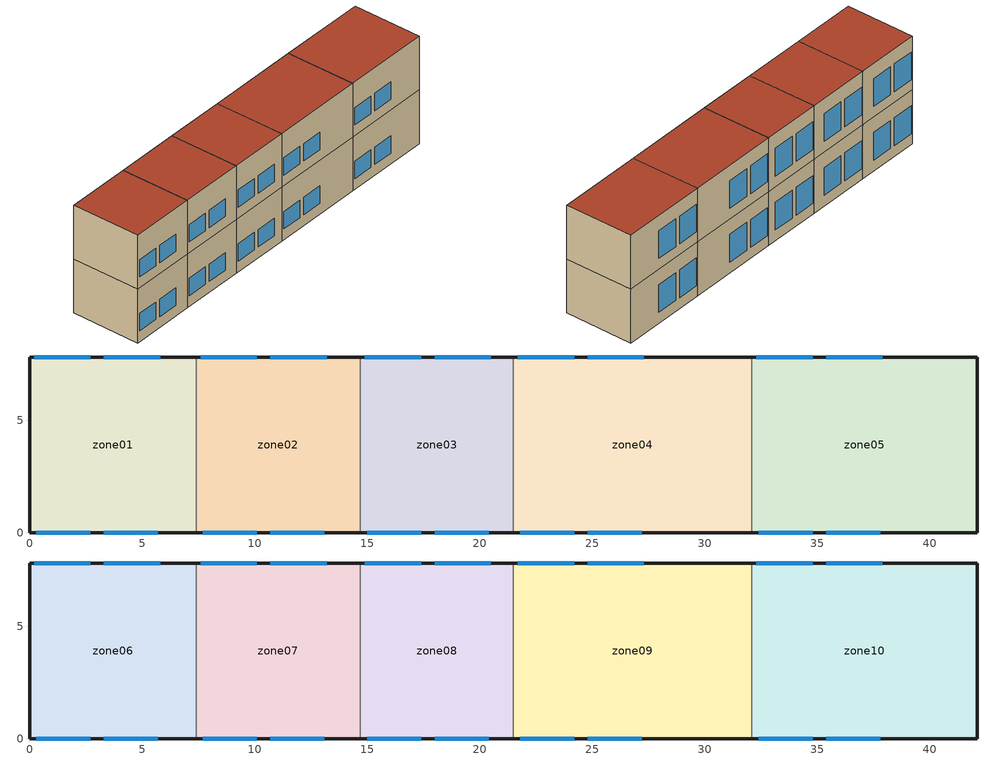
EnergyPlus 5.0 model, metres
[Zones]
zone01
 floor ground (GROUND_FLOOR): 0,0 0,7.8 7.4,7.8 7.4,0 z0
 wall outside (EXT_WALL): 7.4,7.8 0,7.8 0,0 7.4,0 z0:6.2
 wall to zone02 (ADJ_WALL): 7.4,0 7.4,7.8 z0:6.2
 window (EXT_WINDOW1): 0.3,0 2.7,0 / 3.3,0 5.7,0 z1.25:3.25; 2.7,7.8 0.2,7.8 / 5.8,7.8 3.3,7.8 z1.25:4.45
 ceiling to zone06 (ADJ_CEILING): 7.4,0 7.4,7.8 0,7.8 0,0 z6.2
zone02
 floor ground (GROUND_FLOOR): 7.4,0 7.4,7.8 14.7,7.8 14.7,0 z0
 wall outside (EXT_WALL): 14.7,7.8 7.4,7.8 / 7.4,0 14.7,0 z0:6.2
 wall to zone03 (ADJ_WALL): 14.7,0 14.7,7.8 z0:6.2
 wall to zone01 (ADJ_WALL): 7.4,7.8 7.4,0 z0:6.2
 window (EXT_WINDOW1): 7.7,0 10.1,0 / 10.7,0 13.1,0 z1.25:3.25; 10.1,7.8 7.6,7.8 / 13.2,7.8 10.7,7.8 z1.25:4.45
 ceiling to zone07 (ADJ_CEILING): 14.7,0 14.7,7.8 7.4,7.8 7.4,0 z6.2
zone03
 floor ground (GROUND_FLOOR): 14.7,0 14.7,7.8 21.5,7.8 21.5,0 z0
 wall outside (EXT_WALL): 21.5,7.8 14.7,7.8 / 14.7,0 21.5,0 z0:6.2
 wall to zone04 (ADJ_WALL): 21.5,0 21.5,7.8 z0:6.2
 wall to zone02 (ADJ_WALL): 14.7,7.8 14.7,0 z0:6.2
 window (EXT_WINDOW1): 15,0 17.4,0 / 18,0 20.4,0 z1.25:3.25; 17.4,7.8 14.9,7.8 / 20.5,7.8 18,7.8 z1.25:4.45
 ceiling to zone08 (ADJ_CEILING): 21.5,0 21.5,7.8 14.7,7.8 14.7,0 z6.2
zone04
 floor ground (GROUND_FLOOR): 21.5,0 21.5,7.8 32.1,7.8 32.1,0 z0
 wall outside (EXT_WALL): 32.1,7.8 21.5,7.8 / 21.5,0 32.1,0 z0:6.2
 wall to zone05 (ADJ_WALL): 32.1,0 32.1,7.8 z0:6.2
 wall to zone03 (ADJ_WALL): 21.5,7.8 21.5,0 z0:6.2
 window (EXT_WINDOW1): 21.8,0 24.2,0 / 24.8,0 27.2,0 z1.25:3.25; 24.2,7.8 21.7,7.8 / 27.3,7.8 24.8,7.8 z1.25:4.45
 ceiling to zone09 (ADJ_CEILING): 32.1,0 32.1,7.8 21.5,7.8 21.5,0 z6.2
zone05
 floor ground (GROUND_FLOOR): 32.1,0 32.1,7.8 42.1,7.8 42.1,0 z0
 wall outside (EXT_WALL): 32.1,0 42.1,0 42.1,7.8 32.1,7.8 z0:6.2
 wall to zone04 (ADJ_WALL): 32.1,7.8 32.1,0 z0:6.2
 window (EXT_WINDOW1): 32.4,0 34.8,0 / 35.4,0 37.8,0 z1.25:3.25; 34.8,7.8 32.3,7.8 / 37.9,7.8 35.4,7.8 z1.25:4.45
 ceiling to zone10 (ADJ_CEILING): 42.1,0 42.1,7.8 32.1,7.8 32.1,0 z6.2
zone06
 floor to zone01 (ADJ_CEILING): 0,0 0,7.8 7.4,7.8 7.4,0 z6.2
 wall outside (EXT_WALL): 7.4,7.8 0,7.8 0,0 7.4,0 z6.2:12.4
 wall to zone07 (ADJ_WALL): 7.4,0 7.4,7.8 z6.2:12.4
 window (EXT_WINDOW1): 0.3,0 2.7,0 / 3.3,0 5.7,0 z7.45:9.45; 2.7,7.8 0.2,7.8 / 5.8,7.8 3.3,7.8 z7.45:10.65
 roof outside (EXT_ROOF): 7.4,0 7.4,7.8 0,7.8 0,0 z12.4
zone07
 floor to zone02 (ADJ_CEILING): 7.4,0 7.4,7.8 14.7,7.8 14.7,0 z6.2
 wall outside (EXT_WALL): 14.7,7.8 7.4,7.8 / 7.4,0 14.7,0 z6.2:12.4
 wall to zone08 (ADJ_WALL): 14.7,0 14.7,7.8 z6.2:12.4
 wall to zone06 (ADJ_WALL): 7.4,7.8 7.4,0 z6.2:12.4
 window (EXT_WINDOW1): 7.7,0 10.1,0 / 10.7,0 13.1,0 z7.45:9.45; 10.1,7.8 7.6,7.8 / 13.2,7.8 10.7,7.8 z7.45:10.65
 roof outside (EXT_ROOF): 14.7,0 14.7,7.8 7.4,7.8 7.4,0 z12.4
zone08
 floor to zone03 (ADJ_CEILING): 14.7,0 14.7,7.8 21.5,7.8 21.5,0 z6.2
 wall outside (EXT_WALL): 21.5,7.8 14.7,7.8 / 14.7,0 21.5,0 z6.2:12.4
 wall to zone09 (ADJ_WALL): 21.5,0 21.5,7.8 z6.2:12.4
 wall to zone07 (ADJ_WALL): 14.7,7.8 14.7,0 z6.2:12.4
 window (EXT_WINDOW1): 15,0 17.4,0 / 18,0 20.4,0 z7.45:9.45; 17.4,7.8 14.9,7.8 / 20.5,7.8 18,7.8 z7.45:10.65
 roof outside (EXT_ROOF): 21.5,0 21.5,7.8 14.7,7.8 14.7,0 z12.4
zone09
 floor to zone04 (ADJ_CEILING): 21.5,0 21.5,7.8 32.1,7.8 32.1,0 z6.2
 wall outside (EXT_WALL): 32.1,7.8 21.5,7.8 / 21.5,0 32.1,0 z6.2:12.4
 wall to zone10 (ADJ_WALL): 32.1,0 32.1,7.8 z6.2:12.4
 wall to zone08 (ADJ_WALL): 21.5,7.8 21.5,0 z6.2:12.4
 window (EXT_WINDOW1): 21.8,0 24.2,0 / 24.8,0 27.2,0 z7.45:9.45; 24.2,7.8 21.7,7.8 / 27.3,7.8 24.8,7.8 z7.45:10.65
 roof outside (EXT_ROOF): 32.1,0 32.1,7.8 21.5,7.8 21.5,0 z12.4
zone10
 floor to zone05 (ADJ_CEILING): 32.1,0 32.1,7.8 42.1,7.8 42.1,0 z6.2
 wall outside (EXT_WALL): 32.1,0 42.1,0 42.1,7.8 32.1,7.8 z6.2:12.4
 wall to zone09 (ADJ_WALL): 32.1,7.8 32.1,0 z6.2:12.4
 window (EXT_WINDOW1): 32.4,0 34.8,0 / 35.4,0 37.8,0 z7.45:9.45; 34.8,7.8 32.3,7.8 / 37.9,7.8 35.4,7.8 z7.45:10.65
 roof outside (EXT_ROOF): 42.1,0 42.1,7.8 32.1,7.8 32.1,0 z12.4
[Building]
TRNSYS18: North Axis {deg}=0; Terrain=City; Loads Convergence Tolerance Value=0; Temperature Convergence Tolerance Value {deltaC}=0; Solar Distribution=FullInteriorAndExterior; Maximum Number of Warmup Days=0
[Site:Location]
not used: Latitude {deg}=0; Longitude {deg}=0; Time Zone {hr}=0; Elevation {m}=0
[Construction]
GROUND_FLOOR; EXT_WALL; EXT_ROOF; ADJ_WALL; ADJ_CEILING; EXT_WINDOW1: 
[WindowProperty:ShadingControl]
ESHADE=0; ISHADE=INPUT 1*MAX_ISHADE : SHADECNTRL=ISHADE_INTERNAL
[SurfaceProperty:OtherSideCoefficients]
BOUNDARY=IDENTICAL; BOUNDARY=INPUT 1*TBOUNDARY; BOUNDARY=INPUT 1*TBOUNDARY_2; BOUNDARY=INPUT 1*TBOUNDARY_3; BOUNDARY=INPUT 1*TGROUND; BOUNDARY=20; BOUNDARY=15
[Zone] Multiplier=1
zone01; zone02; zone03; zone04; zone05; zone06; zone07; zone08; zone09; zone10
